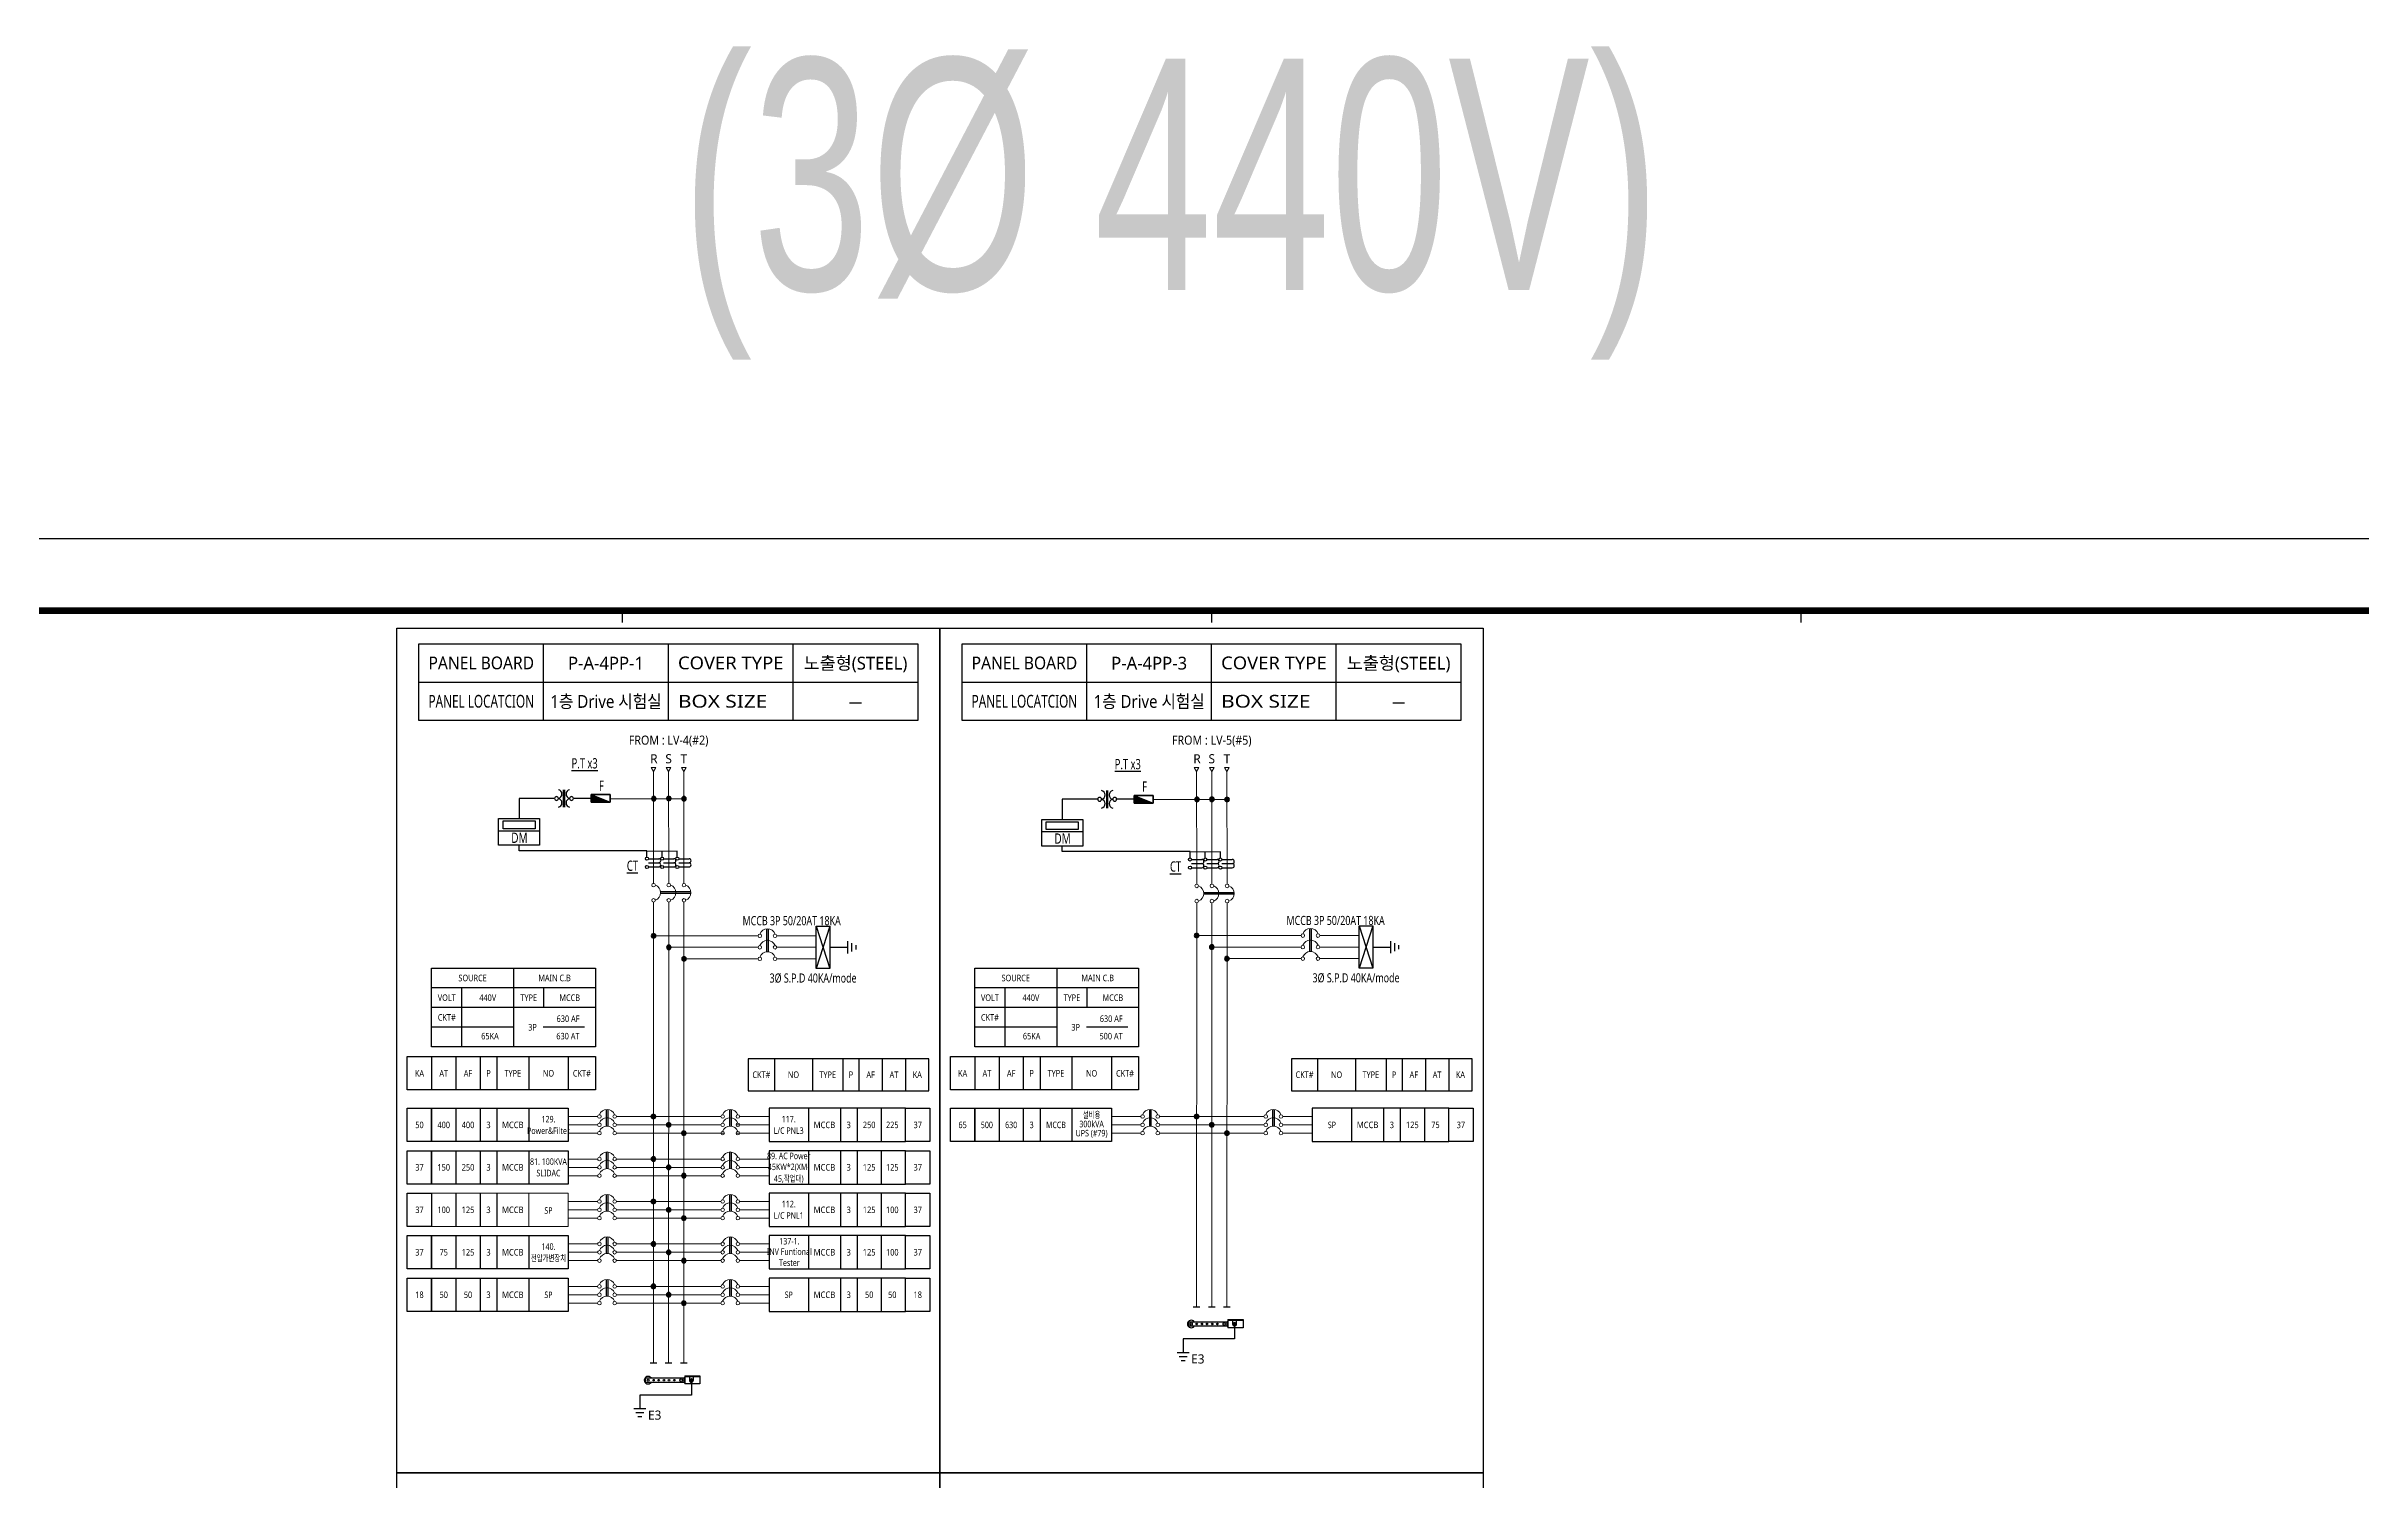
# Model space of a CAD drawing. Header units: millimetres. Extents: x 0 to 1009200, y -237600 to 28708.
# Drawn here: x 514692 to 649631, y -54934 to 28708 of the extents above; entities that cross this region are included whole.
import ezdxf
from ezdxf.enums import TextEntityAlignment as Align

# ---------------------------------------------------------------- set-up
doc = ezdxf.new("R2010")
doc.units = ezdxf.units.MM
doc.header["$LTSCALE"] = 1000
doc.linetypes.add('HID', pattern=[2.8, 1.8, -1])
for name, color, linetype in [('A-SYM', 7, 'Continuous'), ('arch', 8, 'Continuous'), ('S', 4, 'Continuous'), ('SYM', 3, 'Continuous'), ('TEXT', 3, 'Continuous'), ('XR-SHEET-SHT', 5, 'Continuous')]:
    doc.layers.add(name, color=color, linetype=linetype)
doc.layers.add('XR-SHEET-TEMP', color=171, linetype='Continuous', plot=False)
doc.styles.add('DH', font='')
doc.styles.add('GHS', font='malgun.ttf')
doc.styles.get('DH').set_extended_font_data('Dotum')

# ---------------------------------------------------------------- blocks, each defined once
blk = doc.blocks.new('XR-FORM-EE', base_point=(461, 408))
at = {"layer": 'XR-SHEET-SHT', "color": 5}
blk.add_lwpolyline([(0, 118800), (168200, 118800), (168200, 0), (0, 0)], close=True, dxfattribs=at)
at = {"layer": 'XR-SHEET-SHT', "color": 5, "const_width": 400}
blk.add_lwpolyline([(9300, 114600), (163900, 114600), (163900, 4200), (9300, 4200)], close=True, dxfattribs=at)
at = {"layer": 'XR-SHEET-TEMP'}
for p, q in [((43650, 114600), (43650, 113900)), ((78000, 114600), (78000, 113900)), ((112350, 114600), (112350, 113900))]:
    blk.add_line(p, q, dxfattribs=at)
blk = doc.blocks.new('HH7')
at = {"layer": 'SYM'}
blk.add_hatch(color=256, dxfattribs=at).paths.add_polyline_path([(50, 50, 1), (-50, 50, 1)])
blk.add_circle((0, 50), 50, dxfattribs=at)
blk = doc.blocks.new('A$Cd2478695')
for p, q in [((407, -7066), (-1362, -7066)), ((407, -7162), (-1362, -7162))]:
    blk.add_line(p, q)
at = {"lineweight": 18}
for centre in [(-1769, -6672), (-884, -6672), (0, -6672), (-1769, -7556), (-884, -7556), (0, -7556)]:
    blk.add_circle(centre, 104, dxfattribs=at)
for centre in [(-1832, -7114), (-948, -7114), (-64, -7114)]:
    blk.add_arc(centre, 473, 290.69882, 69.30118, dxfattribs=at)
at = {"layer": 'S'}
for p, q in [((-5409, -1619), (-6440, -1619)), ((-4306, -1619), (0, -1634)), ((-2158, -4670), (-389, -4685))]:
    blk.add_line(p, q, dxfattribs=at)
at = {"layer": 'S', "elevation": 0}
for points in [[(-7541, -1619), (-9607, -1619), (-9607, -2792)], [(-2158, -5042), (-2158, -4670), (-9607, -4670), (-9607, -4348)]]:
    blk.add_lwpolyline(points, dxfattribs=at)
at = {"layer": 'S'}
for points in [[(-1273, -5042), (-1273, -4670), (-1273, -4670)], [(-389, -5042), (-389, -4670), (-389, -4670)]]:
    blk.add_lwpolyline(points, dxfattribs=at)
at = {"layer": 'SYM'}
for p, q in [((-7036, -1109), (-7036, -2129)), ((-6961, -1109), (-6961, -2129)), ((-5409, -1396), (-4306, -1843)), ((-5409, -1396), (-4306, -1843)), ((-8410, -3519), (-10804, -3519)), ((-2068, -5132), (-1470, -5132)), ((-2068, -5371), (-1470, -5371)), ((-1184, -5132), (-585, -5132)), ((-1184, -5371), (-585, -5371)), ((-299, -5132), (299, -5132)), ((-299, -5371), (299, -5371)), ((-2068, -5611), (-1470, -5611)), ((-1184, -5611), (-585, -5611)), ((-299, -5611), (299, -5611))]:
    blk.add_line(p, q, dxfattribs=at)
at = {"layer": 'SYM', "color": 6, "linetype": 'HID', "const_width": 0.00239, "elevation": 0}
blk.add_lwpolyline([(-3859, -402), (-7891, -402), (-7891, -2569), (-3859, -2569)], close=True, dxfattribs=at)
at = {"layer": 'SYM', "elevation": 0}
for points in [[(-5409, -1396), (-4306, -1396), (-4306, -1843), (-5409, -1843)], [(-4306, -1396), (-5409, -1396), (-5409, -1843), (-4306, -1843)], [(-10804, -2792), (-8410, -2792), (-8410, -4348), (-10804, -4348)], [(-10535, -2929), (-8678, -2929), (-8678, -3382), (-10535, -3382)]]:
    blk.add_lwpolyline(points, close=True, dxfattribs=at)
at = {"layer": 'SYM'}
for centre in [(-2158, -5132), (-1273, -5132), (-389, -5132), (-2158, -5611), (-1273, -5611), (-389, -5611)]:
    blk.add_circle(centre, 89.8, dxfattribs=at)
for centre, radius, start, end in [((-7368, -1364), 260, 280.93015, 79.06985), ((-6613, -1364), 260, 100.93015, 259.06985), ((-7430, -1619), 111, 90, 270), ((-7430, -1619), 111, 270, 90), ((-7368, -1874), 260, 280.93015, 79.06985), ((-6613, -1874), 260, 100.93015, 259.06985), ((-6551, -1619), 111, 90, 270), ((-6551, -1619), 111, 270, 90), ((-1470, -5252), 120, 270, 90), ((-1470, -5491), 120, 270, 90), ((-585, -5252), 120, 270, 90), ((-585, -5491), 120, 270, 90), ((299, -5252), 120, 270, 90), ((299, -5491), 120, 270, 90)]:
    blk.add_arc(centre, radius, start, end, dxfattribs=at)
blk.add_solid([(-4306, -1843), (-5409, -1396), (-5409, -1843)], dxfattribs=at)
at = {"layer": 'SYM', "color": 6, "xscale": -2.653349869803625, "yscale": 2.653349869803625, "zscale": 2.653349867486946, "rotation": 89.99999999999952}
for p in [(-1619, -1628), (-752, -1619), (133, -1634)]:
    blk.add_blockref('HH7', p, dxfattribs=at)
at = {"layer": 'SYM', "style": 'GHS', "width": 0.7}
for s, height, p in [('%%UP.T x3', 598.4, (-6548, 132)), ('F', 598, (-4949, -1180))]:
    blk.add_text(s, height=height, dxfattribs=at).set_placement(p)
at = {"layer": 'SYM', "style": 'GHS', "width": 0.75}
blk.add_text('DM', height=598.4, dxfattribs=at).set_placement((-9588, -3911), align=Align.MIDDLE_CENTER)
at = {"layer": 'SYM', "style": 'GHS', "width": 0.7}
blk.add_text('%%UCT', height=598.4, dxfattribs=at).set_placement((-3004, -5539), align=Align.MIDDLE)

msp = doc.modelspace()

# ---------------------------------------------------------------- linework, layer by layer
at = {"lineweight": 18}
for p, q in [((550075, -13579), (550085, -20101, 0)), ((550959, -13579), (550969, -20101, 0)), ((581729, -13579), (581739, -20147, 0)), ((582613, -13579), (582623, -20147, 0)), ((556173, -23160), (550085, -23160)), ((556173, -23832), (550969, -23832)), ((557265, -23160), (559554, -23160)), ((559554, -23832), (557265, -23832)), ((559554, -23832), (557265, -23832)), ((587817, -23146), (581729, -23146)), ((587817, -23818), (582613, -23818)), ((588909, -23146), (591198, -23146)), ((591198, -23818), (588909, -23818)), ((591198, -23818), (588909, -23818)), ((556173, -24504), (551853, -24504)), ((559554, -24504), (557265, -24504)), ((587817, -24490), (583497, -24490)), ((591198, -24490), (588909, -24490)), ((545107, -33699), (546824, -33699)), ((547915, -33699), (554003, -33699)), ((555094, -33699), (556811, -33699)), ((576761, -33699), (578478, -33699)), ((579569, -33699), (585657, -33699, 0)), ((588465, -33699, 0), (586748, -33699, 0)), ((545107, -34185), (546824, -34185)), ((545107, -34671), (546824, -34671)), ((547915, -34185), (554003, -34185)), ((554210, -34671), (547915, -34671, 0)), ((547915, -34671), (551976, -34671)), ((554887, -34185), (556811, -34185)), ((556811, -34671), (554887, -34671)), ((576761, -34185), (578478, -34185)), ((576761, -34671), (578478, -34671)), ((585657, -34185), (579569, -34185, 0)), ((579569, -34185), (585657, -34185, 0)), ((585657, -34671), (579569, -34671, 0)), ((579569, -34671), (585657, -34671, 0)), ((588465, -34185, 0), (586748, -34185, 0)), ((588465, -34671, 0), (586748, -34671, 0)), ((545107, -36175), (546824, -36175)), ((547915, -36175), (554003, -36175, 0)), ((556811, -36175, 0), (555094, -36175, 0)), ((545107, -36661), (546824, -36661)), ((545107, -37148), (546824, -37148)), ((554003, -36661), (547915, -36661, 0)), ((547915, -36661), (554003, -36661, 0)), ((554003, -37148), (547915, -37148, 0)), ((547915, -37148), (554003, -37148, 0)), ((556811, -36661, 0), (555094, -36661, 0)), ((556811, -37148, 0), (555094, -37148, 0)), ((542807, -38165, 0), (542807, -40111, 0)), ((545107, -38651), (546824, -38651)), ((547915, -38651), (554003, -38651, 0)), ((556811, -38651, 0), (555094, -38651, 0)), ((545107, -39138), (546824, -39138)), ((545107, -39624), (546824, -39624)), ((554003, -39138), (547915, -39138, 0)), ((547915, -39138), (554003, -39138, 0)), ((554003, -39624), (547915, -39624, 0)), ((547915, -39624), (554003, -39624, 0)), ((556811, -39138, 0), (555094, -39138, 0)), ((556811, -39624, 0), (555094, -39624, 0)), ((545107, -41128), (546824, -41128)), ((545107, -41614), (546824, -41614)), ((547915, -41128), (554003, -41128, 0)), ((554003, -41614), (547915, -41614, 0)), ((547915, -41614), (554003, -41614, 0)), ((556811, -41128, 0), (555094, -41128, 0)), ((556811, -41614, 0), (555094, -41614, 0)), ((545107, -42101), (546824, -42101)), ((554003, -42101), (547915, -42101, 0)), ((547915, -42101), (554003, -42101, 0)), ((556811, -42101, 0), (555094, -42101, 0)), ((545107, -43604), (546824, -43604)), ((545107, -44091), (546824, -44091)), ((547915, -43604), (554003, -43604, 0)), ((554003, -44091), (547915, -44091, 0)), ((547915, -44091), (554003, -44091, 0)), ((556811, -43604, 0), (555094, -43604, 0)), ((556811, -44091, 0), (555094, -44091, 0)), ((545107, -44577), (546824, -44577)), ((554003, -44577), (547915, -44577, 0)), ((547915, -44577), (554003, -44577, 0)), ((556811, -44577, 0), (555094, -44577, 0))]:
    msp.add_line(p, q, dxfattribs=at)
for p, q in [((556671, -22753), (556671, -24097)), ((556767, -22753), (556767, -24097)), ((560350, -22594), (559554, -25070)), ((559554, -22594), (560350, -25070)), ((588315, -22739), (588315, -24083)), ((588411, -22739), (588411, -24083)), ((591994, -22580), (591198, -25056)), ((591198, -22580), (591994, -25056)), ((560350, -23832), (561413, -23832)), ((561413, -24183), (561413, -23481)), ((561647, -24066), (561647, -23598)), ((561881, -23949), (561881, -23715)), ((591994, -23818), (593057, -23818)), ((593057, -24169), (593057, -23467)), ((593291, -24052), (593291, -23584)), ((593525, -23935), (593525, -23701)), ((541923, -25044, 0), (541923, -29643, 0)), ((573577, -25044, 0), (573577, -29643, 0)), ((546699, -26194, 0), (537147, -26194, 0)), ((538915, -29643, 0), (538915, -26194, 0)), ((543691, -27344, 0), (543691, -26194, 0)), ((578353, -26194, 0), (568801, -26194, 0)), ((570569, -29643, 0), (570569, -26194, 0)), ((575345, -27344, 0), (575345, -26194, 0)), ((546699, -27344, 0), (537147, -27344, 0)), ((578353, -27344, 0), (568801, -27344, 0)), ((541923, -28493, 0), (537147, -28493, 0)), ((546065, -28493, 0), (543657, -28493, 0)), ((573577, -28493, 0), (568801, -28493, 0)), ((577719, -28493, 0), (575311, -28493, 0)), ((537147, -30205, 0), (537147, -32151, 0)), ((538562, -30205, 0), (538562, -32151, 0)), ((539977, -30205, 0), (539977, -32151, 0)), ((540950, -30205, 0), (540950, -32151, 0)), ((542807, -30205, 0), (542807, -32151, 0)), ((545107, -30205, 0), (545107, -32151, 0)), ((557130, -30325, 0), (557130, -32193, 0)), ((559337, -30325, 0), (559337, -32193, 0)), ((561121, -30325, 0), (561121, -32193, 0)), ((562055, -30325, 0), (562055, -32193, 0)), ((563413, -30325, 0), (563413, -32193, 0)), ((564772, -30325, 0), (564772, -32193, 0)), ((568801, -30205, 0), (568801, -32151, 0)), ((570216, -30205, 0), (570216, -32151, 0)), ((571631, -30205, 0), (571631, -32151, 0)), ((572604, -30205, 0), (572604, -32151, 0)), ((574461, -30205, 0), (574461, -32151, 0)), ((576761, -30205, 0), (576761, -32151, 0)), ((588784, -30325, 0), (588784, -32193, 0)), ((590991, -30325, 0), (590991, -32193, 0)), ((592775, -30325, 0), (592775, -32193, 0)), ((593708, -30325, 0), (593708, -32193, 0)), ((595067, -30325, 0), (595067, -32193, 0)), ((596426, -30325, 0), (596426, -32193, 0)), ((538562, -33212, 0), (538562, -35158, 0)), ((539977, -33212, 0), (539977, -35158, 0)), ((540950, -33212, 0), (540950, -35158, 0)), ((542807, -33212, 0), (542807, -35158, 0)), ((547322, -33292), (547322, -34265)), ((547417, -33292), (547417, -34265)), ((554501, -33292), (554501, -34265)), ((554596, -33292), (554596, -34265)), ((559111, -33212, 0), (559111, -35158, 0)), ((560968, -33212, 0), (560968, -35158, 0)), ((561941, -33212, 0), (561941, -35158, 0)), ((563356, -33212, 0), (563356, -35158, 0)), ((570216, -33212, 0), (570216, -35158, 0)), ((571631, -33212, 0), (571631, -35158, 0)), ((572604, -33212, 0), (572604, -35158, 0)), ((574461, -33212, 0), (574461, -35158, 0)), ((578976, -33292), (578976, -34265)), ((579071, -33292), (579071, -34265)), ((586155, -33292, 0), (586155, -34265, 0)), ((586250, -33292, 0), (586250, -34265, 0)), ((590765, -33212, 0), (590765, -35158, 0)), ((592622, -33212, 0), (592622, -35158, 0)), ((593595, -33212, 0), (593595, -35158, 0)), ((595010, -33212, 0), (595010, -35158, 0)), ((538562, -35689, 0), (538562, -37634, 0)), ((539977, -35689, 0), (539977, -37634, 0)), ((540950, -35689, 0), (540950, -37634, 0)), ((542807, -35689, 0), (542807, -37634, 0)), ((547322, -35768), (547322, -36741)), ((547417, -35768), (547417, -36741)), ((554501, -35768, 0), (554501, -36741, 0)), ((554596, -35768, 0), (554596, -36741, 0)), ((559111, -35689), (559111, -37634)), ((560968, -35689), (560968, -37634)), ((561941, -35689), (561941, -37634)), ((563356, -35689), (563356, -37634)), ((538562, -38165, 0), (538562, -40111, 0)), ((539977, -38165, 0), (539977, -40111, 0)), ((540950, -38165, 0), (540950, -40111, 0)), ((547322, -38245), (547322, -39218)), ((547417, -38245), (547417, -39218)), ((554501, -38245, 0), (554501, -39218, 0)), ((554596, -38245, 0), (554596, -39218, 0)), ((559111, -38165), (559111, -40111)), ((560968, -38165), (560968, -40111)), ((561941, -38165), (561941, -40111)), ((563356, -38165), (563356, -40111)), ((538562, -40641, 0), (538562, -42587, 0)), ((539977, -40641, 0), (539977, -42587, 0)), ((540950, -40641, 0), (540950, -42587, 0)), ((542807, -40641, 0), (542807, -42587, 0)), ((547322, -40721), (547322, -41694)), ((547417, -40721), (547417, -41694)), ((554501, -40721, 0), (554501, -41694, 0)), ((554596, -40721, 0), (554596, -41694, 0)), ((559111, -40641), (559111, -42587)), ((560968, -40641), (560968, -42587)), ((561941, -40641), (561941, -42587)), ((563356, -40641), (563356, -42587)), ((538562, -43118, 0), (538562, -45064, 0)), ((539977, -43118, 0), (539977, -45064, 0)), ((540950, -43118, 0), (540950, -45064, 0)), ((542807, -43118, 0), (542807, -45064, 0)), ((559111, -43118), (559111, -45064)), ((560968, -43118), (560968, -45064)), ((561941, -43118), (561941, -45064)), ((563356, -43118), (563356, -45064)), ((547322, -43198), (547322, -44171)), ((547417, -43198), (547417, -44171)), ((554501, -43198, 0), (554501, -44171, 0)), ((554596, -43198, 0), (554596, -44171, 0)), ((581251, -45663), (583515, -45663)), ((581251, -45663), (581251, -45928)), ((581538, -44786, 0), (581920, -44786, 0)), ((582422, -44786, 0), (582804, -44786, 0)), ((583306, -44786, 0), (583689, -44786, 0)), ((583551, -45663), (583515, -45663)), ((583515, -45928), (583515, -45663)), ((583551, -45539), (584435, -45539)), ((583551, -45539), (583551, -46017)), ((583551, -45574), (584435, -45574)), ((583825, -45574), (583825, -45795)), ((583903, -45790), (583903, -45801)), ((583903, -45790), (583929, -45790)), ((583903, -45801), (583929, -45801)), ((583934, -45759), (583934, -45785)), ((583934, -45759), (583945, -45759)), ((583934, -45806), (583934, -45832)), ((583934, -45832), (583945, -45832)), ((583945, -45759), (583945, -45785)), ((583945, -45806), (583945, -45832)), ((583950, -45790), (583977, -45790)), ((583950, -45801), (583977, -45801)), ((583977, -45790), (583977, -45801)), ((584055, -45795), (584055, -45574)), ((584435, -45539), (584435, -46017)), ((583515, -45928), (581251, -45928)), ((583515, -45928), (583551, -45928)), ((584435, -46017), (583551, -46017)), ((549884, -48064, 0), (550266, -48064, 0)), ((550768, -48064, 0), (551150, -48064, 0)), ((551652, -48064, 0), (552035, -48064, 0)), ((580589, -47451), (581291, -47451)), ((580706, -47685), (581174, -47685)), ((580823, -47919), (581057, -47919)), ((549597, -48940), (551861, -48940)), ((549597, -48940), (549597, -49206)), ((551861, -49206), (549597, -49206)), ((551897, -48940), (551861, -48940)), ((551861, -49206), (551861, -48940)), ((551861, -49206), (551897, -49206)), ((551897, -48816), (552781, -48816)), ((551897, -48816), (551897, -49294)), ((551897, -48852), (552781, -48852)), ((552781, -49294), (551897, -49294)), ((552171, -48852), (552171, -49073)), ((552249, -49068), (552249, -49078)), ((552249, -49068), (552275, -49068)), ((552249, -49078), (552275, -49078)), ((552280, -49036), (552280, -49062)), ((552280, -49036), (552291, -49036)), ((552280, -49084), (552280, -49110)), ((552280, -49110), (552291, -49110)), ((552291, -49036), (552291, -49062)), ((552291, -49084), (552291, -49110)), ((552296, -49068), (552323, -49068)), ((552296, -49078), (552323, -49078)), ((552323, -49068), (552323, -49078)), ((552401, -49073), (552401, -48852)), ((552781, -48816), (552781, -49294)), ((548935, -50729), (549637, -50729)), ((549052, -50963), (549520, -50963)), ((549169, -51197), (549403, -51197))]:
    msp.add_line(p, q)
for points in [[(550075, -13579), (550207, -13350), (549942, -13350)], [(550959, -13579), (551092, -13350), (550826, -13350)], [(551843, -13579), (551976, -13349), (551711, -13349)], [(581729, -13579), (581861, -13350), (581596, -13350)], [(582613, -13579), (582746, -13350), (582480, -13350)], [(583497, -13579), (583630, -13349), (583365, -13349)], [(537147, -38165), (545107, -38165), (545107, -40111), (537147, -40111)]]:
    msp.add_lwpolyline(points, close=True, dxfattribs=at)
for points in [[(551854, -20101), (551843, -13579)], [(583508, -20147), (583497, -13579)], [(550075, -48064), (550085, -21193)], [(550959, -48064), (550969, -21193)], [(551843, -48064), (551854, -21193)], [(581729, -44786), (581739, -21239)], [(582613, -44786), (582623, -21239)], [(583497, -44786), (583508, -21239)]]:
    msp.add_lwpolyline(points, dxfattribs=at)
for points in [[(559554, -22594), (560350, -22594), (560350, -25070), (559554, -25070)], [(591198, -22580), (591994, -22580), (591994, -25056), (591198, -25056)], [(537147, -25044), (546699, -25044), (546699, -29643), (537147, -29643)], [(568801, -25044), (578353, -25044), (578353, -29643), (568801, -29643)], [(535731, -30205), (546699, -30205), (546699, -32151), (535731, -32151)], [(566130, -30325), (555602, -30325), (555602, -32193), (566130, -32193)], [(567385, -30205), (578353, -30205), (578353, -32151), (567385, -32151)], [(597784, -30325), (587256, -30325), (587256, -32193), (597784, -32193)], [(535731, -33212), (537147, -33212), (537147, -35158), (535731, -35158)], [(537147, -33212), (545107, -33212), (545107, -35158), (537147, -35158)], [(564772, -33212), (556811, -33212), (556811, -35158), (564772, -35158)], [(564772, -33212), (566187, -33212), (566187, -35158), (564772, -35158)], [(567385, -33212), (568801, -33212), (568801, -35158), (567385, -35158)], [(568801, -33212), (576761, -33212), (576761, -35158), (568801, -35158)], [(596426, -33212), (588465, -33212), (588465, -35158), (596426, -35158)], [(596426, -33212), (597841, -33212), (597841, -35158), (596426, -35158)], [(535731, -35689), (537147, -35689), (537147, -37634), (535731, -37634)], [(537147, -35689), (545107, -35689), (545107, -37634), (537147, -37634)], [(564772, -35689), (556811, -35689), (556811, -37634), (564772, -37634)], [(564772, -35689), (566187, -35689), (566187, -37634), (564772, -37634)], [(535731, -38165), (537147, -38165), (537147, -40111), (535731, -40111)], [(564772, -38165), (556811, -38165), (556811, -40111), (564772, -40111)], [(564772, -38165), (566187, -38165), (566187, -40111), (564772, -40111)], [(535731, -40641), (537147, -40641), (537147, -42587), (535731, -42587)], [(537147, -40641), (545107, -40641), (545107, -42587), (537147, -42587)], [(564772, -40641), (556811, -40641), (556811, -42587), (564772, -42587)], [(564772, -40641), (566187, -40641), (566187, -42587), (564772, -42587)], [(535731, -43118), (537147, -43118), (537147, -45064), (535731, -45064)], [(537147, -43118), (545107, -43118), (545107, -45064), (537147, -45064)], [(564772, -43118), (556811, -43118), (556811, -45064), (564772, -45064)], [(564772, -43118), (566187, -43118), (566187, -45064), (564772, -45064)], [(584013, -45753), (583940, -45711), (583866, -45753), (583866, -45838), (583940, -45880), (584013, -45838)], [(552359, -49031), (552286, -48988), (552212, -49031), (552212, -49115), (552286, -49158), (552359, -49115)]]:
    msp.add_lwpolyline(points, close=True)
for points in [[(583940, -45795), (583940, -46660), (580940, -46660), (580940, -47451)], [(552286, -49073), (552286, -49938), (549286, -49938), (549286, -50729)]]:
    msp.add_lwpolyline(points)
for centre in [(556277, -23160), (556277, -23832), (557161, -23160), (557161, -23832), (587921, -23146), (587921, -23818), (588805, -23146), (588805, -23818), (556277, -24504), (557161, -24504), (587921, -24490), (588805, -24490), (546927, -33699), (547812, -33699), (554106, -33699), (554991, -33699), (578581, -33699), (579466, -33699), (585760, -33699, 0), (586645, -33699, 0), (546927, -34185), (546927, -34671), (547812, -34185), (547812, -34671), (554106, -34185), (554106, -34671), (554991, -34185), (554991, -34671), (578581, -34185), (578581, -34671), (579466, -34185), (579466, -34671), (585760, -34185, 0), (585760, -34671, 0), (586645, -34185, 0), (586645, -34671, 0), (546927, -36175), (547812, -36175), (554106, -36175, 0), (554991, -36175, 0), (546927, -36661), (546927, -37148), (547812, -36661), (547812, -37148), (554106, -36661, 0), (554106, -37148, 0), (554991, -36661, 0), (554991, -37148, 0), (546927, -38651), (546927, -39138), (547812, -38651), (547812, -39138), (554106, -38651, 0), (554106, -39138, 0), (554991, -38651, 0), (554991, -39138, 0), (546927, -39624), (547812, -39624), (554106, -39624, 0), (554991, -39624, 0), (546927, -41128), (546927, -41614), (547812, -41128), (547812, -41614), (554106, -41128, 0), (554106, -41614, 0), (554991, -41128, 0), (554991, -41614, 0), (546927, -42101), (547812, -42101), (554106, -42101, 0), (554991, -42101, 0), (546927, -43604), (546927, -44091), (546927, -44577), (547812, -43604), (547812, -44091), (547812, -44577), (554106, -43604, 0), (554106, -44091, 0), (554106, -44577, 0), (554991, -43604, 0), (554991, -44091, 0), (554991, -44577, 0)]:
    msp.add_circle(centre, 104, dxfattribs=at)
for centre, radius in [((581419, -45795), 61.9), ((581737, -45795), 44.2), ((582038, -45795), 44.2), ((582339, -45795), 44.2), ((582640, -45795), 44.2), ((582940, -45795), 44.2), ((583338, -45795), 79.6), ((583940, -45795), 67), ((583940, -45795), 59.2), ((549765, -49073), 61.9), ((550083, -49073), 44.2), ((550384, -49073), 44.2), ((550685, -49073), 44.2), ((550986, -49073), 44.2), ((551286, -49073), 44.2), ((551684, -49073), 79.6), ((552286, -49073), 67), ((552286, -49073), 59.2)]:
    msp.add_circle(centre, radius)
for centre in [(556719, -23223), (588363, -23209), (556719, -23895), (556719, -24568), (588363, -23881), (588363, -24554), (547369, -33762), (554549, -33762), (579023, -33762), (586203, -33762, 0), (547369, -34249), (547369, -34735), (554549, -34249), (554549, -34735), (579023, -34249), (579023, -34735), (586203, -34249, 0), (586203, -34735, 0), (547369, -36239), (547369, -36725), (554549, -36239, 0), (554549, -36725, 0), (547369, -37211), (554549, -37211, 0), (547369, -38715), (547369, -39201), (554549, -38715, 0), (554549, -39201, 0), (547369, -39688), (554549, -39688, 0), (547369, -41192), (547369, -41678), (547369, -42164), (554549, -41192, 0), (554549, -41678, 0), (554549, -42164, 0), (547369, -43668), (547369, -44154), (547369, -44641), (554549, -43668, 0), (554549, -44154, 0), (554549, -44641, 0)]:
    msp.add_arc(centre, 473, 20.69882, 159.30118, dxfattribs=at)
for centre, radius, start, end in [((581419, -45795), 221, 36.8699, 323.1301), ((583940, -45795), 115, 180, 0), ((583929, -45785), 5.28, 270, 0), ((583929, -45806), 5.28, 0, 90), ((583950, -45785), 5.28, 180, 270), ((583950, -45806), 5.28, 90, 180), ((549765, -49073), 221, 36.8699, 323.1301), ((552286, -49073), 115, 180, 0), ((552275, -49062), 5.28, 270, 0), ((552275, -49084), 5.28, 0, 90), ((552296, -49062), 5.28, 180, 270), ((552296, -49084), 5.28, 90, 180)]:
    msp.add_arc(centre, radius, start, end)
at = {"layer": 'SYM', "color": 6}
for p, q in [((566773, -5213), (598427, -5213)), ((566773, -5213), (598427, -5213)), ((543676, -10612, 0), (543676, -6144, 0)), ((550946, -10612, 0), (550946, -6144, 0)), ((558216, -10612, 0), (558216, -6144, 0)), ((575330, -10612, 0), (575330, -6144, 0)), ((582600, -10612, 0), (582600, -6144, 0)), ((589870, -10612, 0), (589870, -6144, 0)), ((536407, -8378, 0), (565485, -8378, 0)), ((568061, -8378, 0), (597139, -8378, 0))]:
    msp.add_line(p, q, dxfattribs=at)
for points in [[(535119, -5213), (566773, -5213), (566773, -54469), (535119, -54469)], [(535119, -5213), (566773, -5213), (566773, -54469), (535119, -54469)], [(566773, -5213), (598427, -5213), (598427, -54469), (566773, -54469)], [(566773, -5213), (598427, -5213), (598427, -54469), (566773, -54469)], [(536407, -6144), (565485, -6144), (565485, -10612), (536407, -10612)], [(568061, -6144), (597139, -6144), (597139, -10612), (568061, -10612)], [(535119, -54469), (566773, -54469), (566773, -103724), (535119, -103724)], [(566773, -54469), (598427, -54469), (598427, -103724), (566773, -103724)], [(566773, -54469), (598427, -54469), (598427, -103724), (566773, -103724)]]:
    msp.add_lwpolyline(points, close=True, dxfattribs=at)

# ---------------------------------------------------------------- block references
at = {"ltscale": 0.5}
for p in [(551853, -13533), (583507, -13579)]:
    msp.add_blockref('A$Cd2478695', p, dxfattribs=at)
for p, xscale, yscale, zscale, rotation in [((550217, -23160), -2.653349869803625, 2.653349869803625, 2.653349867486946, 89.9999999999992), ((551102, -23832), -2.653349869803625, 2.653349869803625, 2.653349867486946, 89.9999999999992), ((581861, -23146), -2.653349869803625, 2.653349869803625, 2.653349867486946, 89.99999999999937), ((582746, -23818), -2.653349869803625, 2.653349869803625, 2.653349867486946, 89.99999999999937), ((551986, -24504), -2.653349869803625, 2.653349869803625, 2.653349867486946, 89.9999999999992), ((583630, -24490), -2.653349869803625, 2.653349869803625, 2.653349867486946, 89.99999999999937), ((550207, -33699), -2.653349145397245, 2.653349145397245, 2.65334914292484, 89.9999999999992), ((581861, -33699), -2.653349145397245, 2.653349145397245, 2.65334914292484, 89.99999999999912), ((551092, -34185), -2.653349145397245, 2.653349145397245, 2.65334914292484, 89.9999999999992), ((551976, -34671), -2.653349145397245, 2.653349145397245, 2.65334914292484, 89.9999999999992), ((582746, -34185), -2.653349145397245, 2.653349145397245, 2.65334914292484, 89.99999999999912), ((583630, -34671), -2.653349145397245, 2.653349145397245, 2.65334914292484, 89.99999999999912), ((550207, -36175), -2.653349145397245, 2.653349145397245, 2.65334914292484, 89.9999999999992), ((551092, -36661), -2.653349145397245, 2.653349145397245, 2.65334914292484, 89.9999999999992), ((551976, -37148), -2.653349145397245, 2.653349145397245, 2.65334914292484, 89.9999999999992), ((550207, -38651), -2.653349145397245, 2.653349145397245, 2.65334914292484, 89.9999999999992), ((551092, -39138), -2.653349145397245, 2.653349145397245, 2.65334914292484, 89.9999999999992), ((551976, -39624), -2.653349145397245, 2.653349145397245, 2.65334914292484, 89.9999999999992), ((550207, -41128), -2.653349145397245, 2.653349145397245, 2.65334914292484, 89.9999999999992), ((551092, -41614), -2.653349145397245, 2.653349145397245, 2.65334914292484, 89.9999999999992), ((551976, -42101), -2.653349145397245, 2.653349145397245, 2.65334914292484, 89.9999999999992), ((550207, -43604), -2.653349145397245, 2.653349145397245, 2.65334914292484, 89.99999999999912), ((551092, -44091), -2.653349145397245, 2.653349145397245, 2.65334914292484, 89.99999999999912), ((551976, -44577), -2.653349145397245, 2.653349145397245, 2.65334914292484, 89.99999999999912)]:
    msp.add_blockref('HH7', p, dxfattribs=dict(xscale=xscale, yscale=yscale, zscale=zscale, rotation=rotation))
at = {"layer": 'arch'}
msp.add_blockref('XR-FORM-EE', (505061, -118392), dxfattribs=at)

# ---------------------------------------------------------------- texts
at = {"style": 'GHS'}
for s, height, width, p in [('FROM : LV-4(#2)', 530.67, 0.9, (550959, -11805)), ('FROM : LV-5(#5)', 530.67, 0.9, (582613, -11805)), ('SOURCE', 380, 0.8, (539535, -25619)), ('MAIN C.B', 380, 0.8, (544311, -25619)), ('SOURCE', 380, 0.8, (571189, -25619)), ('MAIN C.B', 380, 0.8, (575965, -25619)), ('VOLT', 380, 0.8, (538031, -26769)), ('440V', 380, 0.8, (540419, -26769)), ('TYPE', 380, 0.8, (542807, -26769)), ('MCCB', 380, 0.8, (545195, -26769)), ('VOLT', 380, 0.8, (569685, -26769)), ('440V', 380, 0.8, (572073, -26769)), ('TYPE', 380, 0.8, (574461, -26769)), ('MCCB', 380, 0.8, (576849, -26769)), ('CKT#', 380, 0.8, (538031, -27919)), ('3P', 380, 0.8, (543028, -28493)), ('CKT#', 380, 0.8, (569685, -27919)), ('3P', 380, 0.8, (574682, -28493)), ('KA', 380, 0.8, (536439, -31178)), ('AT', 380, 0.8, (537854, -31178)), ('AF', 380, 0.8, (539269, -31178)), ('P', 380, 0.8, (540463, -31178)), ('TYPE', 380, 0.8, (541878, -31178)), ('NO', 380, 0.8, (543957, -31178)), ('CKT#', 380, 0.8, (545903, -31178)), ('KA', 380, 0.8, (568093, -31178)), ('AT', 380, 0.8, (569508, -31178)), ('AF', 380, 0.8, (570923, -31178)), ('P', 380, 0.8, (572117, -31178)), ('TYPE', 380, 0.8, (573532, -31178)), ('NO', 380, 0.8, (575611, -31178)), ('CKT#', 380, 0.8, (577557, -31178)), ('CKT#', 380, 0.8, (556366, -31259)), ('NO', 380, 0.8, (558234, -31259)), ('TYPE', 380, 0.8, (560229, -31259)), ('P', 380, 0.8, (561588, -31259)), ('AF', 380, 0.8, (562734, -31259)), ('AT', 380, 0.8, (564092, -31259)), ('KA', 380, 0.8, (565451, -31259)), ('CKT#', 380, 0.8, (588020, -31259)), ('NO', 380, 0.8, (589888, -31259)), ('TYPE', 380, 0.8, (591883, -31259)), ('P', 380, 0.8, (593242, -31259)), ('AF', 380, 0.8, (594388, -31259)), ('AT', 380, 0.8, (595746, -31259)), ('KA', 380, 0.8, (597105, -31259)), ('129.', 380, 0.7, (543957, -33853)), ('117.', 380, 0.7, (557961, -33853)), ('설비용', 380, 0.7, (575611, -33590)), ('50', 380, 0.8, (536439, -34185)), ('400', 380, 0.8, (537854, -34185)), ('400', 380, 0.85, (539269, -34185)), ('3', 380, 0.85, (540463, -34185)), ('MCCB', 380, 0.9, (541878, -34185)), ('Power&Filter', 380, 0.7, (543957, -34518)), ('L/C PNL3', 380, 0.7, (557961, -34518)), ('MCCB', 380, 0.9, (560040, -34185)), ('3', 380, 0.85, (561455, -34185)), ('250', 380, 0.85, (562649, -34185)), ('225', 380, 0.8, (563995, -34185)), ('37', 380, 0.8, (565479, -34185)), ('65', 380, 0.8, (568093, -34185)), ('500', 380, 0.7, (569508, -34185)), ('630', 380, 0.7, (570923, -34185)), ('3', 380, 0.7, (572117, -34185)), ('MCCB', 380, 0.7, (573532, -34185)), ('UPS (#79)', 380, 0.7, (575611, -34706)), ('300kVA', 380, 0.7, (575611, -34124)), ('SP', 380, 0.7, (589615, -34185)), ('MCCB', 380, 0.9, (591694, -34185)), ('3', 380, 0.85, (593109, -34185)), ('125', 380, 0.85, (594303, -34185)), ('75', 380, 0.8, (595649, -34185)), ('37', 380, 0.8, (597133, -34185)), ('81. 100KVA', 380, 0.7, (543957, -36329, 0)), ('89. AC Power', 380, 0.7, (557961, -35996)), ('45KW*2(XM-', 380, 0.7, (557961, -36661)), ('37', 380, 0.8, (536439, -36661)), ('150', 380, 0.8, (537854, -36661)), ('250', 380, 0.85, (539269, -36661)), ('3', 380, 0.85, (540463, -36661)), ('MCCB', 380, 0.9, (541878, -36661)), ('SLIDAC', 380, 0.7, (543957, -36994, 0)), ('45,작업대)', 380, 0.7, (557961, -37326)), ('MCCB', 380, 0.9, (560040, -36661)), ('3', 380, 0.85, (561455, -36661)), ('125', 380, 0.85, (562649, -36661)), ('125', 380, 0.8, (563995, -36661)), ('37', 380, 0.8, (565479, -36661)), ('37', 380, 0.8, (536439, -39138)), ('100', 380, 0.8, (537854, -39138)), ('125', 380, 0.85, (539269, -39138)), ('3', 380, 0.85, (540463, -39138)), ('MCCB', 380, 0.9, (541878, -39138)), ('SP', 380, 0.7, (543957, -39175)), ('112.', 380, 0.7, (557961, -38805)), ('MCCB', 380, 0.9, (560040, -39138)), ('3', 380, 0.85, (561455, -39138)), ('125', 380, 0.85, (562649, -39138)), ('100', 380, 0.8, (563995, -39138)), ('37', 380, 0.8, (565479, -39138)), ('L/C PNL1', 380, 0.7, (557961, -39470)), ('37', 380, 0.8, (536439, -41614)), ('75', 380, 0.8, (537854, -41614)), ('125', 380, 0.85, (539269, -41614)), ('3', 380, 0.85, (540463, -41614)), ('MCCB', 380, 0.9, (541878, -41614)), ('전압가변장치', 380, 0.7, (543957, -41947)), ('140.', 380, 0.7, (543957, -41282)), ('MCCB', 380, 0.9, (560040, -41614)), ('3', 380, 0.85, (561455, -41614)), ('125', 380, 0.85, (562649, -41614)), ('100', 380, 0.8, (563995, -41614)), ('37', 380, 0.8, (565479, -41614)), ('18', 380, 0.8, (536439, -44091)), ('50', 380, 0.8, (537854, -44091)), ('50', 380, 0.85, (539269, -44091)), ('3', 380, 0.85, (540463, -44091)), ('MCCB', 380, 0.9, (541878, -44091)), ('SP', 380, 0.7, (543957, -44091)), ('SP', 380, 0.7, (557961, -44091)), ('MCCB', 380, 0.9, (560040, -44091)), ('3', 380, 0.85, (561455, -44091)), ('50', 380, 0.85, (562649, -44091)), ('50', 380, 0.8, (563995, -44091)), ('18', 380, 0.8, (565479, -44091))]:
    msp.add_text(s, height=height, dxfattribs=dict(at, width=width)).set_placement(p, align=Align.MIDDLE)
for s, height, p in [('R', 531, (549886, -13102)), ('S', 531, (550770, -13102)), ('T', 531, (551655, -13102)), ('R', 531, (581540, -13102)), ('S', 531, (582424, -13102)), ('T', 531, (583309, -13102)), ('E3', 530.7, (581413, -48097)), ('E3', 530.7, (549759, -51374))]:
    msp.add_text(s, height=height, dxfattribs=at).set_placement(p)
at = {"style": 'GHS', "width": 0.75}
for s, p in [('MCCB 3P 50/20AT 18KA', (555271, -22544)), ('MCCB 3P 50/20AT 18KA', (586972, -22530)), ('3Ø S.P.D 40KA/mode', (556840, -25888)), ('3Ø S.P.D 40KA/mode', (588484, -25875))]:
    msp.add_text(s, height=530.67, dxfattribs=at).set_placement(p)
at = {"style": 'GHS', "width": 0.8}
for s, p in [('630 AF', (545767, -28184)), ('630 AF', (577421, -28184)), ('65KA', (541061, -29201)), ('630 AT', (545767, -29201)), ('65KA', (572630, -29201)), ('500 AT', (577421, -29201))]:
    msp.add_text(s, height=380, dxfattribs=at).set_placement(p, align=Align.RIGHT)
at = {"lineweight": 18, "style": 'GHS', "width": 0.7}
for s, p in [('INV Funtional', (557996, -41564)), ('137-1.', (557996, -40968)), ('Tester', (557996, -42223))]:
    msp.add_text(s, height=380, dxfattribs=at).set_placement(p, align=Align.MIDDLE)
at = {"layer": 'A-SYM', "color": 2, "style": 'DH', "width": 0.7}
msp.add_text('(3Ø 440V)', height=13500, dxfattribs=at).set_placement((551723, 14490))
at = {"layer": 'TEXT', "style": 'GHS'}
for s, width, p, p2 in [('PANEL BOARD', 0.888152, (536965, -7621, 0), (543118, -7621, 0)), ('COVER TYPE', 1.040535, (551505, -7621, 0), (557657, -7621, 0)), ('PANEL BOARD', 0.888152, (568619, -7621, 0), (574772, -7621, 0)), ('COVER TYPE', 1.040535, (583159, -7621, 0), (589311, -7621, 0)), ('PANEL LOCATCION', 0.66966, (536965, -9856, 0), (543118, -9856, 0)), ('BOX SIZE   ', 1.125168, (551505, -9856, 0), (557657, -9856, 0)), ('PANEL LOCATCION', 0.66966, (568619, -9856, 0), (574772, -9856, 0)), ('BOX SIZE   ', 1.125168, (583159, -9856, 0), (589311, -9856, 0))]:
    msp.add_text(s, height=744.8, dxfattribs=dict(at, width=width)).set_placement(p, p2, align=Align.FIT)
for s, p in [('P-A-4PP-1', (547311, -7261, 0)), ('노출형(STEEL)', (561851, -7261, 0)), ('P-A-4PP-3', (578965, -7261, 0)), ('노출형(STEEL)', (593505, -7261, 0))]:
    msp.add_text(s, height=744.8, dxfattribs=at).set_placement(p, align=Align.MIDDLE_CENTER)
for s, height, width, p in [('1층 Drive 시험실', 744.8, 0.9, (547311, -9495, 0)), ('1층 Drive 시험실', 744.8, 0.9, (578965, -9495, 0)), ('-', 745, 3, (561851, -9495, 0)), ('-', 745, 3, (593505, -9495, 0))]:
    msp.add_text(s, height=height, dxfattribs=dict(at, width=width)).set_placement(p, align=Align.MIDDLE_CENTER)

doc.saveas('drawing.dxf')
